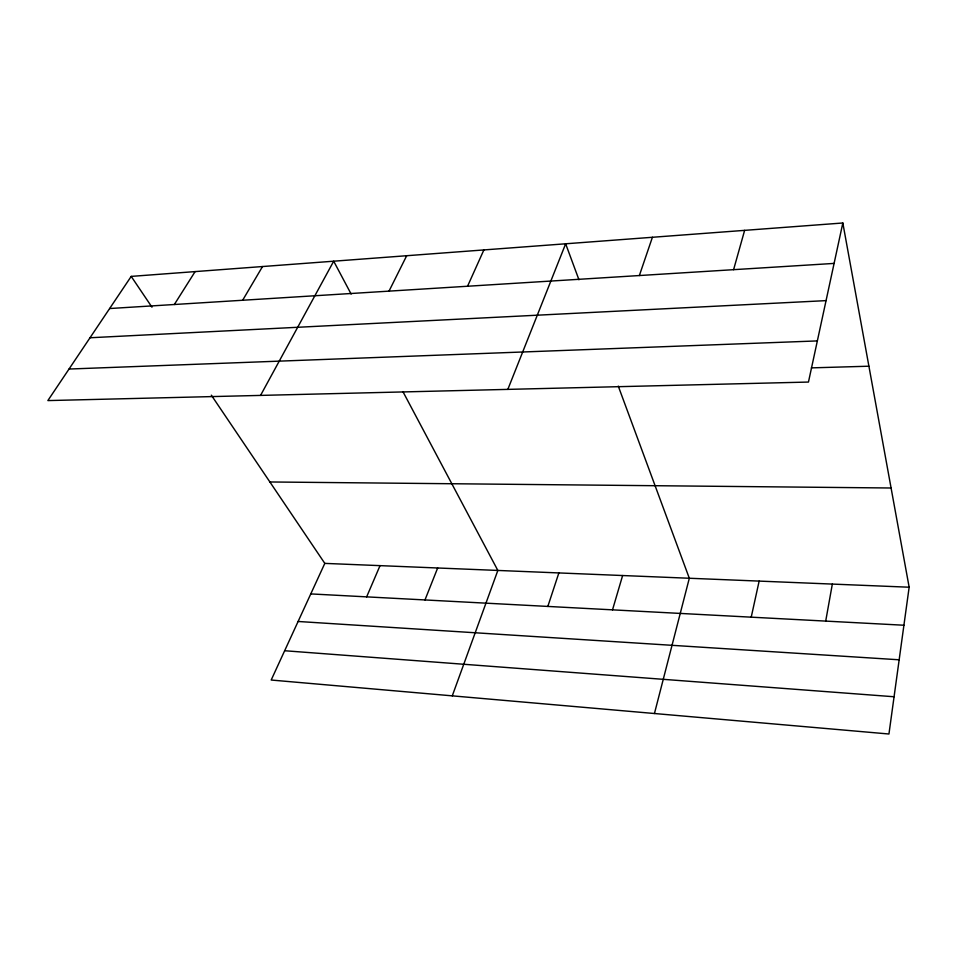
<?xml version="1.0" encoding="UTF-8"?>
<svg xmlns="http://www.w3.org/2000/svg" width="957" height="957" viewBox="0 0 957 957"><rect width="100%" height="100%" fill="white"/><g stroke="black" fill="none" stroke-linecap="round" stroke-linejoin="round"><path stroke-width="1.44" d="M842.83 222.993L808.462 382.058L47.85 400.588L131.205 276.394L842.83 222.993L909.15 587.215L888.945 734.007L271.19 680.032L324.806 563.386L211.341 395.181M825.7 621.105L832.339 584.081M751.221 617.169L759.14 581.102M654.444 713.515L689.315 578.255L618.27 386.114M733.588 269.683L744.63 230.362M612.516 609.848L622.624 575.528M547.823 606.439L558.864 572.932M639.36 275.544L652.411 237.276M452.278 695.847L497.843 570.444L402.969 391.712M507.832 389.391L565.647 243.796L578.961 279.791M424.98 599.943L437.66 567.991M366.639 596.869L380.037 565.635M467.554 286.239L483.883 249.933M389.02 291.131L406.689 255.722M260.555 395.408L333.694 261.201L351.147 294.074M242.647 300.247L262.517 266.548M174.341 304.505L195.12 271.597M109.636 308.537L834.097 263.414M90.018 337.761L826.058 300.63M69.024 369.043L817.35 340.919M811.392 367.871L868.908 366.208M269.886 481.969L891.087 487.998M324.806 563.386L909.15 587.215M310.774 593.914L903.922 625.232M298.106 621.476L899.161 659.792M284.66 650.736L894.077 696.756M131.205 276.394L151.96 307.173"/></g></svg>
